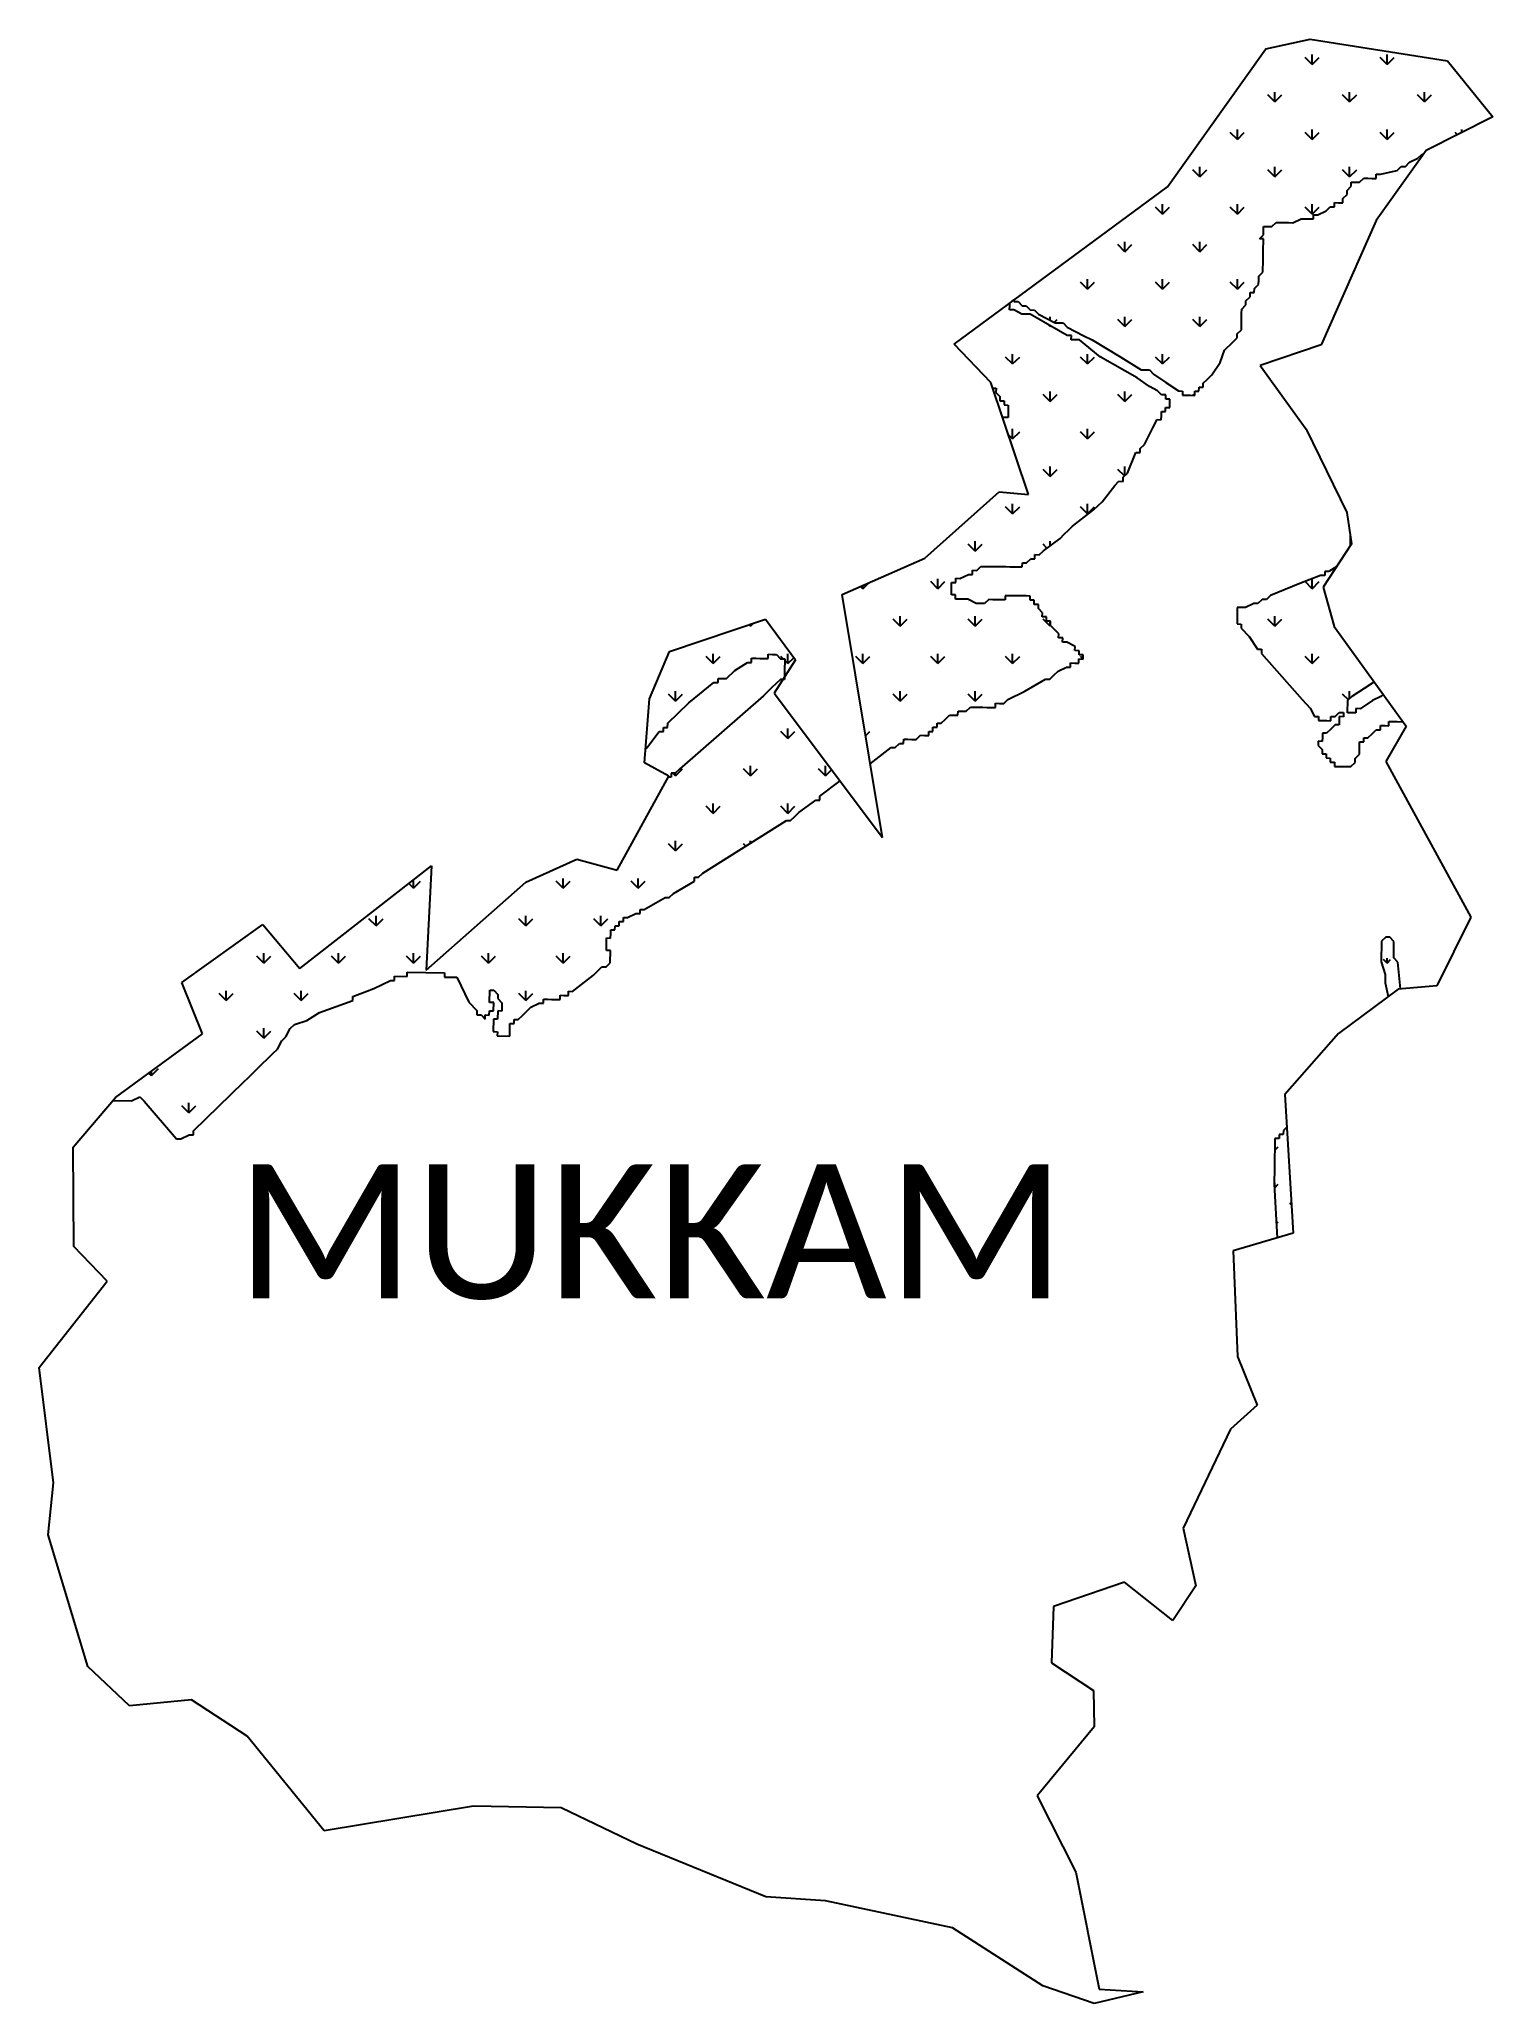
# Model space of a CAD drawing. Header units: metres. Extents: x 263948 to 265342, y 2153186 to 2155070.
import ezdxf

# ---------------------------------------------------------------- set-up
doc = ezdxf.new("R2010")
doc.units = ezdxf.units.M
for name, color, linetype in [('MANGROOVES', 112, 'Continuous'), ('village', 3, 'Continuous'), ('VILLAGE NAME', 250, 'Continuous')]:
    doc.layers.add(name, color=color, linetype=linetype)
doc.styles.add('MtXpl_Calibri', font='calibri.ttf')

msp = doc.modelspace()

# ---------------------------------------------------------------- linework, layer by layer
at = {"layer": 'MANGROOVES', "linetype": 'Continuous'}
for p, q in [((265169, 2155045.9), (265162.3, 2155052.7)), ((265169, 2155045.9), (265169, 2155055.5)), ((265169, 2155045.9), (265175.7, 2155052.7)), ((265240.8, 2155045.9), (265234.1, 2155052.7)), ((265240.8, 2155045.9), (265240.8, 2155055.5)), ((265240.8, 2155045.9), (265247.6, 2155052.7)), ((265133.1, 2155010), (265126.3, 2155016.8)), ((265133.1, 2155010), (265133.1, 2155019.5)), ((265133.1, 2155010), (265139.8, 2155016.8)), ((265204.9, 2155010), (265198.2, 2155016.8)), ((265204.9, 2155010), (265204.9, 2155019.5)), ((265204.9, 2155010), (265211.7, 2155016.8)), ((265276.8, 2155010), (265270, 2155016.8)), ((265276.8, 2155010), (265276.8, 2155019.5)), ((265276.8, 2155010), (265283.5, 2155016.8)), ((265097.2, 2154974.1), (265090.4, 2154980.8)), ((265097.2, 2154974.1), (265097.2, 2154983.6)), ((265097.2, 2154974.1), (265103.9, 2154980.8)), ((265169, 2154974.1), (265162.3, 2154980.8)), ((265169, 2154974.1), (265169, 2154983.6)), ((265169, 2154974.1), (265175.7, 2154980.8)), ((265240.8, 2154974.1), (265234.1, 2154980.8)), ((265240.8, 2154974.1), (265240.8, 2154983.6)), ((265240.8, 2154974.1), (265247.6, 2154980.8)), ((265308.2, 2154978.6), (265306, 2154980.8)), ((265312.7, 2154980.8), (265312.7, 2154983.6)), ((265061.2, 2154938.2), (265054.5, 2154944.9)), ((265061.2, 2154938.2), (265061.2, 2154947.7)), ((265061.2, 2154938.2), (265068, 2154944.9)), ((265133.1, 2154938.2), (265126.3, 2154944.9)), ((265133.1, 2154938.2), (265133.1, 2154947.7)), ((265133.1, 2154938.2), (265139.8, 2154944.9)), ((265204.9, 2154938.2), (265198.2, 2154944.9)), ((265204.9, 2154938.2), (265204.9, 2154947.7)), ((265204.9, 2154938.2), (265211.7, 2154944.9)), ((265025.3, 2154902.3), (265018.6, 2154909)), ((265025.3, 2154902.3), (265025.3, 2154911.8)), ((265025.3, 2154902.3), (265032.1, 2154909)), ((265097.2, 2154902.3), (265090.4, 2154909)), ((265097.2, 2154902.3), (265097.2, 2154911.8)), ((265097.2, 2154902.3), (265103.9, 2154909)), ((265169, 2154902.3), (265162.3, 2154909)), ((265169, 2154902.3), (265169, 2154911.8)), ((265169, 2154902.3), (265175.7, 2154909)), ((264989.4, 2154866.3), (264982.7, 2154873.1)), ((264989.4, 2154866.3), (264989.4, 2154875.9)), ((264989.4, 2154866.3), (264996.1, 2154873.1)), ((265061.2, 2154866.3), (265054.5, 2154873.1)), ((265061.2, 2154866.3), (265061.2, 2154875.9)), ((265061.2, 2154866.3), (265068, 2154873.1)), ((264953.5, 2154830.4), (264946.7, 2154837.2)), ((264953.5, 2154830.4), (264953.5, 2154839.9)), ((264953.5, 2154830.4), (264960.2, 2154837.2)), ((265025.3, 2154830.4), (265018.6, 2154837.2)), ((265025.3, 2154830.4), (265025.3, 2154839.9)), ((265025.3, 2154830.4), (265032.1, 2154837.2)), ((265097.2, 2154830.4), (265090.4, 2154837.2)), ((265097.2, 2154830.4), (265097.2, 2154839.9)), ((265097.2, 2154830.4), (265103.9, 2154837.2)), ((264917.6, 2154800.5), (264917.6, 2154804)), ((264989.4, 2154794.5), (264989.4, 2154804)), ((265061.2, 2154794.5), (265061.2, 2154804)), ((264917.6, 2154794.5), (264915.3, 2154796.7)), ((264917.6, 2154794.5), (264917.6, 2154795.4)), ((264917.6, 2154794.5), (264918.2, 2154795.1)), ((264921.5, 2154798.5), (264924.3, 2154801.2)), ((264989.4, 2154794.5), (264982.7, 2154801.2)), ((264989.4, 2154794.5), (264996.1, 2154801.2)), ((265061.2, 2154794.5), (265054.5, 2154801.2)), ((265061.2, 2154794.5), (265068, 2154801.2)), ((264881.6, 2154758.6), (264881.6, 2154768.1)), ((264953.5, 2154758.6), (264953.5, 2154768.1)), ((265025.3, 2154758.6), (265025.3, 2154768.1)), ((264881.6, 2154758.6), (264874.9, 2154765.3)), ((264881.6, 2154758.6), (264888.4, 2154765.3)), ((264953.5, 2154758.6), (264946.7, 2154765.3)), ((264953.5, 2154758.6), (264960.2, 2154765.3)), ((265025.3, 2154758.6), (265018.6, 2154765.3)), ((265025.3, 2154758.6), (265032.1, 2154765.3)), ((264917.6, 2154722.7), (264910.8, 2154729.4)), ((264917.6, 2154722.7), (264917.6, 2154732.2)), ((264917.6, 2154722.7), (264924.3, 2154729.4)), ((264989.4, 2154722.7), (264982.7, 2154729.4)), ((264989.4, 2154722.7), (264989.4, 2154732.2)), ((264989.4, 2154722.7), (264996.1, 2154729.4)), ((265055.4, 2154728.5), (265054.5, 2154729.4)), ((264881.6, 2154686.7), (264881.6, 2154696.3)), ((264881.6, 2154686.7), (264888.4, 2154693.5)), ((264953.5, 2154686.7), (264946.7, 2154693.5)), ((264953.5, 2154686.7), (264953.5, 2154696.3)), ((264953.5, 2154686.7), (264960.2, 2154693.5)), ((264881.6, 2154686.7), (264877.6, 2154690.8)), ((264917.6, 2154650.8), (264910.8, 2154657.5)), ((264917.6, 2154650.8), (264917.6, 2154660.3)), ((264917.6, 2154650.8), (264924.3, 2154657.5)), ((264989, 2154651.3), (264982.7, 2154657.5)), ((264989.4, 2154651.7), (264989.4, 2154660.3)), ((264881.6, 2154614.9), (264874.9, 2154621.6)), ((264881.6, 2154614.9), (264881.6, 2154624.4)), ((264881.6, 2154614.9), (264888.4, 2154621.6)), ((264953.5, 2154614.9), (264946.7, 2154621.6)), ((264953.5, 2154614.9), (264953.5, 2154624.4)), ((264953.5, 2154614.9), (264960.2, 2154621.6)), ((264845.7, 2154579), (264839, 2154585.7)), ((264845.7, 2154579), (264845.7, 2154588.5)), ((264845.7, 2154579), (264852.4, 2154585.7)), ((264914.5, 2154582), (264910.8, 2154585.7)), ((264917.6, 2154584.3), (264917.6, 2154588.5)), ((264738, 2154543), (264735.8, 2154545.2)), ((264738, 2154543), (264743.6, 2154548.7)), ((264738, 2154543), (264738, 2154546.2)), ((264809.8, 2154543), (264803.1, 2154549.8)), ((264809.8, 2154543), (264809.8, 2154552.6)), ((264809.8, 2154543), (264816.5, 2154549.8)), ((265169, 2154543), (265162.3, 2154549.8)), ((265169, 2154543), (265169, 2154552.6)), ((265169, 2154543), (265175.7, 2154549.8)), ((264630.2, 2154507.1), (264628.7, 2154508.6)), ((264630.2, 2154507.1), (264633.2, 2154510.1)), ((264630.2, 2154507.1), (264630.2, 2154509.1)), ((264773.9, 2154507.1), (264767.1, 2154513.9)), ((264773.9, 2154507.1), (264773.9, 2154516.7)), ((264773.9, 2154507.1), (264780.6, 2154513.9)), ((264845.7, 2154507.1), (264839, 2154513.9)), ((264845.7, 2154507.1), (264845.7, 2154516.7)), ((264845.7, 2154507.1), (264852.4, 2154513.9)), ((264917.6, 2154507.1), (264910.8, 2154513.9)), ((264917.6, 2154507.1), (264917.6, 2154511.9)), ((264917.6, 2154507.1), (264918.1, 2154507.7)), ((265133.1, 2154507.1), (265126.3, 2154513.9)), ((265133.1, 2154507.1), (265133.1, 2154516.7)), ((265133.1, 2154507.1), (265139.8, 2154513.9)), ((264594.3, 2154471.2), (264587.5, 2154477.9)), ((264594.3, 2154471.2), (264594.3, 2154480.7)), ((264594.3, 2154471.2), (264601, 2154477.9)), ((264661.4, 2154475.9), (264659.4, 2154477.9)), ((264666.1, 2154471.2), (264663, 2154474.3)), ((264666.1, 2154471.2), (264666.1, 2154480.7)), ((264666.1, 2154471.2), (264671.7, 2154476.8)), ((264738, 2154471.2), (264731.2, 2154477.9)), ((264738, 2154471.2), (264738, 2154480.7)), ((264738, 2154471.2), (264744.7, 2154477.9)), ((264809.8, 2154471.2), (264803.1, 2154477.9)), ((264809.8, 2154471.2), (264809.8, 2154480.7)), ((264809.8, 2154471.2), (264816.5, 2154477.9)), ((264881.6, 2154471.2), (264874.9, 2154477.9)), ((264881.6, 2154471.2), (264881.6, 2154480.7)), ((264881.6, 2154471.2), (264888.4, 2154477.9)), ((264949.1, 2154475.6), (264946.7, 2154477.9)), ((265169, 2154471.2), (265162.3, 2154477.9)), ((265169, 2154471.2), (265169, 2154480.7)), ((265169, 2154471.2), (265175.7, 2154477.9)), ((264558.3, 2154435.3), (264551.6, 2154442)), ((264558.3, 2154435.3), (264558.3, 2154444.8)), ((264558.3, 2154435.3), (264565.1, 2154442)), ((264773.9, 2154435.3), (264767.1, 2154442)), ((264773.9, 2154435.3), (264773.9, 2154444.8)), ((264773.9, 2154435.3), (264780.6, 2154442)), ((264845.7, 2154435.3), (264839, 2154442)), ((264845.7, 2154435.3), (264845.7, 2154444.8)), ((264845.7, 2154435.3), (264852.4, 2154442)), ((265203.7, 2154436.5), (265198.2, 2154442)), ((265204.9, 2154437.8), (265204.9, 2154444.8)), ((264666.1, 2154399.4), (264666.1, 2154408.9)), ((264666.1, 2154399.4), (264659.4, 2154406.1)), ((264666.1, 2154399.4), (264672.8, 2154406.1)), ((264740.7, 2154402.1), (264744.7, 2154406.1)), ((264630.2, 2154363.4), (264630.2, 2154373)), ((264702, 2154363.4), (264702, 2154373)), ((265204.9, 2154372.4), (265204.9, 2154373)), ((264558.3, 2154363.4), (264555.7, 2154366.1)), ((264558.3, 2154363.4), (264565.1, 2154370.2)), ((264558.3, 2154363.4), (264558.3, 2154366.4)), ((264630.2, 2154363.4), (264623.5, 2154370.2)), ((264630.2, 2154363.4), (264636.9, 2154370.2)), ((264702, 2154363.4), (264695.3, 2154370.2)), ((264702, 2154363.4), (264708, 2154369.4)), ((264594.3, 2154327.5), (264587.5, 2154334.3)), ((264594.3, 2154327.5), (264594.3, 2154337)), ((264594.3, 2154327.5), (264601, 2154334.3)), ((264666.1, 2154327.5), (264659.4, 2154334.3)), ((264666.1, 2154327.5), (264666.1, 2154337)), ((264666.1, 2154327.5), (264672.8, 2154334.3)), ((264558.3, 2154291.6), (264551.6, 2154298.3)), ((264558.3, 2154291.6), (264558.3, 2154301.1)), ((264558.3, 2154291.6), (264565.1, 2154298.3)), ((264625.6, 2154296.2), (264623.5, 2154298.3)), ((264630.2, 2154299), (264630.2, 2154301.1)), ((264306.9, 2154255.7), (264302.4, 2154260.2)), ((264306.9, 2154255.7), (264306.9, 2154263.7)), ((264306.9, 2154255.7), (264313.6, 2154262.4)), ((264450.6, 2154255.7), (264443.8, 2154262.4)), ((264450.6, 2154255.7), (264450.6, 2154265.2)), ((264450.6, 2154255.7), (264457.3, 2154262.4)), ((264522.4, 2154255.7), (264515.7, 2154262.4)), ((264522.4, 2154255.7), (264522.4, 2154265.2)), ((264522.4, 2154255.7), (264529.2, 2154262.4)), ((264271, 2154219.8), (264264.2, 2154226.5)), ((264271, 2154219.8), (264271, 2154229.3)), ((264271, 2154219.8), (264277.7, 2154226.5)), ((264414.7, 2154219.8), (264407.9, 2154226.5)), ((264414.7, 2154219.8), (264414.7, 2154229.3)), ((264414.7, 2154219.8), (264421.4, 2154226.5)), ((264486.5, 2154219.8), (264479.8, 2154226.5)), ((264486.5, 2154219.8), (264486.5, 2154229.3)), ((264486.5, 2154219.8), (264493.2, 2154226.5)), ((264163.2, 2154183.8), (264156.5, 2154190.6)), ((264163.2, 2154183.8), (264163.2, 2154193.4)), ((264163.2, 2154183.8), (264169.9, 2154190.6)), ((264235.1, 2154183.8), (264228.3, 2154190.6)), ((264235.1, 2154183.8), (264235.1, 2154193.4)), ((264235.1, 2154183.8), (264241.8, 2154190.6)), ((264306.9, 2154183.8), (264300.2, 2154190.6)), ((264306.9, 2154183.8), (264306.9, 2154193.4)), ((264306.9, 2154183.8), (264313.6, 2154190.6)), ((264378.7, 2154183.8), (264372, 2154190.6)), ((264378.7, 2154183.8), (264378.7, 2154193.4)), ((264378.7, 2154183.8), (264385.5, 2154190.6)), ((264450.6, 2154183.8), (264443.8, 2154190.6)), ((264450.6, 2154183.8), (264450.6, 2154193.4)), ((264450.6, 2154183.8), (264457.3, 2154190.6)), ((265240.8, 2154183.8), (265237.5, 2154187.2)), ((265240.8, 2154183.8), (265240.8, 2154188.6)), ((265240.8, 2154183.8), (265244.2, 2154187.2)), ((264127.3, 2154147.9), (264120.6, 2154154.7)), ((264127.3, 2154147.9), (264127.3, 2154157.4)), ((264127.3, 2154147.9), (264134, 2154154.7)), ((264199.1, 2154147.9), (264192.4, 2154154.7)), ((264199.1, 2154147.9), (264199.1, 2154157.4)), ((264199.1, 2154147.9), (264205.9, 2154154.7)), ((264414.7, 2154147.9), (264407.9, 2154154.7)), ((264414.7, 2154147.9), (264414.7, 2154157.4)), ((264414.7, 2154147.9), (264421.4, 2154154.7)), ((264163.2, 2154112), (264156.5, 2154118.7)), ((264163.2, 2154112), (264163.2, 2154121.5)), ((264163.2, 2154112), (264169.9, 2154118.7)), ((264384.9, 2154118.1), (264385.5, 2154118.7)), ((264055.5, 2154076.1), (264053.1, 2154078.4)), ((264055.5, 2154076.1), (264062.2, 2154082.8)), ((264055.5, 2154076.1), (264055.5, 2154080.1)), ((264091.4, 2154040.2), (264084.6, 2154046.9)), ((264091.4, 2154040.2), (264091.4, 2154049.7)), ((264091.4, 2154040.2), (264098.1, 2154046.9)), ((265133.1, 2154004.3), (265136.4, 2154007.6)), ((265133.1, 2153968.3), (265132.8, 2153968.6)), ((265133.1, 2153968.3), (265133.1, 2153973.1)), ((265133.1, 2153968.3), (265136.4, 2153971.7)), ((265149, 2153952.4), (265147.7, 2153953.7)), ((265134.6, 2153933.9), (265136.4, 2153935.8))]:
    msp.add_line(p, q, dxfattribs=at)
at = {"layer": 'MANGROOVES'}
for p, q in [((265262.5, 2154952.1), (265270.5, 2154955.9)), ((265270.5, 2154955.9), (265274.5, 2154959.9)), ((265274.5, 2154959.9), (265275.8, 2154959.8)), ((265214.5, 2154932.9), (265218.5, 2154936.8)), ((265218.5, 2154936.8), (265222.5, 2154936.8)), ((265222.5, 2154936.8), (265226.5, 2154936.7)), ((265226.5, 2154936.7), (265230.4, 2154936.7)), ((265230.4, 2154936.7), (265230.5, 2154940.6)), ((265230.5, 2154940.6), (265234.5, 2154940.6)), ((265234.5, 2154940.6), (265250.4, 2154944.3)), ((265250.4, 2154944.3), (265254.5, 2154948.2)), ((265254.5, 2154948.2), (265258.4, 2154948.2)), ((265258.4, 2154948.2), (265262.5, 2154952.1)), ((265198.3, 2154917.3), (265202.4, 2154921.2)), ((265198.3, 2154913.3), (265198.3, 2154917.3)), ((265202.4, 2154925.1), (265206.5, 2154929.1)), ((265202.4, 2154921.2), (265202.4, 2154925.1)), ((265206.5, 2154929.1), (265206.5, 2154933)), ((265206.5, 2154933), (265210.5, 2154933)), ((265210.5, 2154933), (265214.5, 2154932.9)), ((265170.2, 2154897.8), (265170.3, 2154901.8)), ((265170.3, 2154901.8), (265174.3, 2154901.7)), ((265174.3, 2154901.7), (265182.3, 2154905.6)), ((265182.3, 2154905.6), (265186.3, 2154909.5)), ((265186.3, 2154909.5), (265190.3, 2154909.4)), ((265190.3, 2154909.4), (265190.3, 2154913.4)), ((265190.3, 2154913.4), (265194.3, 2154913.3)), ((265194.3, 2154913.3), (265198.3, 2154913.3)), ((265118.3, 2154878.7), (265122.3, 2154882.6)), ((265122.3, 2154882.6), (265122.4, 2154886.6)), ((265122.4, 2154886.6), (265122.4, 2154890.5)), ((265122.4, 2154890.5), (265126.4, 2154890.5)), ((265126.4, 2154890.5), (265130.4, 2154890.4)), ((265130.4, 2154890.4), (265134.4, 2154894.3)), ((265134.4, 2154894.3), (265138.4, 2154894.3)), ((265138.4, 2154894.3), (265142.3, 2154894.2)), ((265142.3, 2154894.2), (265146.3, 2154894.2)), ((265146.3, 2154894.2), (265150.3, 2154894.1)), ((265150.3, 2154894.1), (265158.3, 2154898)), ((265158.3, 2154898), (265162.3, 2154897.9)), ((265162.3, 2154897.9), (265166.3, 2154897.8)), ((265166.3, 2154897.8), (265170.2, 2154897.8)), ((265122.2, 2154878.6), (265118.3, 2154878.7)), ((265121.9, 2154858.7), (265122, 2154862.7)), ((265122, 2154862.7), (265122.1, 2154866.7)), ((265122.1, 2154870.7), (265122.2, 2154874.6)), ((265122.1, 2154866.7), (265122.1, 2154870.7)), ((265122.2, 2154874.6), (265122.2, 2154878.6)), ((265117.7, 2154842.9), (265121.8, 2154846.8)), ((265117.7, 2154838.9), (265117.7, 2154842.9)), ((265121.8, 2154850.8), (265121.9, 2154854.8)), ((265121.8, 2154846.8), (265121.8, 2154850.8)), ((265121.9, 2154854.8), (265121.9, 2154858.7)), ((265105.5, 2154819.2), (265109.5, 2154823.1)), ((265109.5, 2154823.1), (265109.5, 2154827.1)), ((265109.5, 2154827.1), (265113.5, 2154827.1)), ((265113.5, 2154827.1), (265113.6, 2154831)), ((265113.6, 2154831), (265117.6, 2154834.9)), ((265117.6, 2154834.9), (265117.7, 2154838.9)), ((264878.7, 2154810.7), (264878.8, 2154814.6)), ((264882.7, 2154810.6), (264878.7, 2154810.7)), ((264878.8, 2154817), (264882.8, 2154820)), ((264878.8, 2154814.6), (264878.8, 2154817)), ((264890.6, 2154806.5), (264882.7, 2154810.6)), ((264882.8, 2154820), (264882.8, 2154818.6)), ((264882.8, 2154818.6), (264886.8, 2154818.5)), ((264886.8, 2154818.5), (264890.7, 2154814.5)), ((264898.5, 2154806.4), (264890.6, 2154806.5)), ((264890.7, 2154814.5), (264894.7, 2154814.4)), ((264894.7, 2154814.4), (264898.6, 2154810.4)), ((264934, 2154786), (264898.5, 2154806.4)), ((264898.6, 2154810.4), (264902.6, 2154810.3)), ((264902.6, 2154810.3), (264906.5, 2154806.3)), ((264906.5, 2154806.3), (264922.3, 2154798.1)), ((265101.2, 2154803.4), (265101.3, 2154807.4)), ((265101.3, 2154807.4), (265101.4, 2154811.3)), ((265101.4, 2154811.3), (265105.4, 2154815.2)), ((265105.4, 2154815.2), (265105.5, 2154819.2)), ((264922.3, 2154798.1), (264926.2, 2154798)), ((264926.2, 2154798), (264930.2, 2154798)), ((264930.2, 2154798), (264934.1, 2154793.9)), ((264938, 2154785.9), (264934, 2154786)), ((264934.1, 2154793.9), (264949.9, 2154785.7)), ((264937.9, 2154781.9), (264938, 2154785.9)), ((264949.9, 2154785.7), (264957.8, 2154781.7)), ((265097, 2154787.5), (265101.1, 2154791.5)), ((265097, 2154783.6), (265097, 2154787.5)), ((265101.1, 2154795.4), (265101.2, 2154799.4)), ((265101.1, 2154791.5), (265101.1, 2154795.4)), ((265101.2, 2154799.4), (265101.2, 2154803.4)), ((264941.9, 2154781.9), (264937.9, 2154781.9)), ((264945.9, 2154781.8), (264941.9, 2154781.9)), ((264965.5, 2154765.6), (264945.9, 2154781.8)), ((264957.8, 2154781.7), (264985.4, 2154765.3)), ((265080.7, 2154759.9), (265084.9, 2154771.8)), ((265084.9, 2154771.8), (265092.9, 2154779.6)), ((265092.9, 2154779.6), (265097, 2154783.6)), ((265001, 2154745.2), (264965.5, 2154765.6)), ((264985.4, 2154765.3), (265005.1, 2154753.1)), ((265005.1, 2154753.1), (265009.1, 2154753.1)), ((265009.1, 2154753.1), (265013, 2154753)), ((265013, 2154753), (265016.9, 2154749)), ((265016.9, 2154749), (265028.7, 2154740.8)), ((265068.6, 2154744.2), (265072.6, 2154748.1)), ((265072.6, 2154748.1), (265080.7, 2154759.9)), ((264862.5, 2154735.3), (264865.7, 2154735.3)), ((264865.7, 2154735.3), (264865.6, 2154731.3)), ((264865.6, 2154731.3), (264869.5, 2154727.3)), ((265012.8, 2154737.1), (265001, 2154745.2)), ((265020.7, 2154733), (265012.8, 2154737.1)), ((265024.6, 2154729), (265020.7, 2154733)), ((265028.6, 2154728.9), (265024.6, 2154729)), ((265028.5, 2154724.9), (265028.6, 2154728.9)), ((265028.7, 2154740.8), (265040.6, 2154732.7)), ((265040.6, 2154732.7), (265044.5, 2154732.6)), ((265044.5, 2154732.6), (265044.5, 2154728.7)), ((265044.5, 2154728.7), (265048.4, 2154728.6)), ((265048.4, 2154728.6), (265052.4, 2154728.6)), ((265056.4, 2154728.5), (265056.5, 2154732.5)), ((265056.5, 2154732.5), (265060.4, 2154732.4)), ((265060.4, 2154732.4), (265060.5, 2154736.4)), ((265060.5, 2154736.4), (265064.5, 2154736.3)), ((265064.5, 2154740.3), (265068.6, 2154744.2)), ((265064.5, 2154736.3), (265064.5, 2154740.3)), ((264869.5, 2154727.3), (264869.5, 2154723.3)), ((264869.5, 2154723.3), (264873.4, 2154723.3)), ((264873.4, 2154723.3), (264873.4, 2154719.3)), ((264873.4, 2154719.3), (264877.3, 2154719.2)), ((264877.3, 2154715.2), (264877.2, 2154711.3)), ((264877.2, 2154711.3), (264877.2, 2154707.3)), ((264877.3, 2154719.2), (264877.3, 2154715.2)), ((265024.3, 2154709.1), (265024.4, 2154713.1)), ((265024.4, 2154713.1), (265028.3, 2154713)), ((265028.3, 2154713), (265028.4, 2154717)), ((265028.4, 2154717), (265032.4, 2154716.9)), ((265032.5, 2154724.9), (265028.5, 2154724.9)), ((265032.4, 2154720.9), (265032.5, 2154724.9)), ((265032.4, 2154716.9), (265032.4, 2154720.9)), ((265052.4, 2154728.6), (265056.4, 2154728.5)), ((264873.2, 2154707.4), (264872, 2154707.4)), ((264877.2, 2154707.3), (264873.2, 2154707.4)), ((265008, 2154681.5), (265016.2, 2154697.3)), ((265016.2, 2154697.3), (265020.3, 2154705.2)), ((265020.3, 2154705.2), (265024.2, 2154705.1)), ((265024.2, 2154705.1), (265024.3, 2154709.1)), ((264991.7, 2154653.9), (264999.9, 2154673.7)), ((264999.9, 2154673.7), (265003.9, 2154673.6)), ((265003.9, 2154673.6), (265004, 2154677.6)), ((265004, 2154677.6), (265008, 2154681.5)), ((264987.6, 2154650), (264991.7, 2154653.9)), ((264967.4, 2154626.4), (264979.6, 2154642.2)), ((264979.6, 2154642.2), (264983.6, 2154646.1)), ((264983.6, 2154646.1), (264987.6, 2154646)), ((264987.6, 2154646), (264987.6, 2154650)), ((264939.2, 2154603), (264959.3, 2154618.6)), ((264959.3, 2154618.6), (264963.4, 2154622.5)), ((264963.4, 2154622.5), (264967.4, 2154626.4)), ((264931.2, 2154595.2), (264935.2, 2154599.1)), ((264935.2, 2154599.1), (264939.2, 2154603)), ((264907, 2154575.6), (264911.1, 2154579.5)), ((264911.1, 2154579.5), (264927.1, 2154591.2)), ((264927.1, 2154591.2), (264931.2, 2154595.2)), ((265205.4, 2154587.1), (265205.3, 2154583.8)), ((265205.5, 2154594.5), (265205.4, 2154591.1)), ((265205.4, 2154591.1), (265205.4, 2154587.1)), ((264843.1, 2154556.7), (264843.2, 2154560.7)), ((264843.2, 2154560.7), (264847.2, 2154560.6)), ((264847.2, 2154560.6), (264851.2, 2154564.5)), ((264851.2, 2154564.5), (264855.2, 2154564.5)), ((264855.2, 2154564.5), (264859.1, 2154564.4)), ((264859.1, 2154564.4), (264863.1, 2154564.4)), ((264863.1, 2154564.4), (264867.1, 2154564.3)), ((264867.1, 2154564.3), (264875, 2154564.2)), ((264875, 2154564.2), (264879, 2154564.1)), ((264879, 2154564.1), (264883, 2154564.1)), ((264883, 2154564.1), (264887, 2154564)), ((264887, 2154564), (264890.9, 2154563.9)), ((264890.9, 2154563.9), (264891, 2154567.9)), ((264891, 2154567.9), (264895, 2154567.9)), ((264895, 2154567.9), (264899, 2154571.8)), ((264899, 2154571.8), (264903, 2154571.7)), ((264903, 2154571.7), (264903, 2154575.7)), ((264903, 2154575.7), (264907, 2154575.6)), ((265185.1, 2154559.6), (265181.1, 2154559.6)), ((265181.1, 2154559.6), (265181.1, 2154555.7)), ((265192.6, 2154564.4), (265185.1, 2154559.6)), ((264823, 2154541.1), (264823.1, 2154545.1)), ((264823, 2154537.1), (264823, 2154541.1)), ((264823.1, 2154545.1), (264823.1, 2154549)), ((264823.1, 2154549), (264827.1, 2154549)), ((264827.1, 2154549), (264827.2, 2154553)), ((264827.2, 2154553), (264831.1, 2154552.9)), ((264831.1, 2154552.9), (264839.2, 2154556.8)), ((264839.2, 2154556.8), (264843.1, 2154556.7)), ((265157.1, 2154548.1), (265129.1, 2154536.5)), ((265177.1, 2154555.7), (265157.1, 2154548.1)), ((265181.1, 2154555.7), (265177.1, 2154555.7)), ((264826.9, 2154537.1), (264823, 2154537.1)), ((264826.9, 2154533.1), (264826.9, 2154537.1)), ((264830.9, 2154533), (264826.9, 2154533.1)), ((264834.8, 2154533), (264830.9, 2154533)), ((264838.8, 2154532.9), (264834.8, 2154533)), ((264846.7, 2154528.8), (264838.8, 2154532.9)), ((264850.7, 2154528.7), (264846.7, 2154528.8)), ((264854.6, 2154528.7), (264850.7, 2154528.7)), ((264858.7, 2154532.6), (264854.6, 2154528.7)), ((264862.7, 2154532.5), (264858.7, 2154532.6)), ((264866.6, 2154532.5), (264862.7, 2154532.5)), ((264870.6, 2154532.4), (264866.6, 2154532.5)), ((264874.6, 2154532.4), (264870.6, 2154532.4)), ((264878.6, 2154536.3), (264874.6, 2154536.3)), ((264874.6, 2154536.3), (264874.6, 2154532.4)), ((264882.6, 2154536.2), (264878.6, 2154536.3)), ((264886.6, 2154536.2), (264882.6, 2154536.2)), ((264890.5, 2154536.1), (264886.6, 2154536.2)), ((264894.5, 2154536.1), (264890.5, 2154536.1)), ((264898.5, 2154536), (264894.5, 2154536.1)), ((264898.4, 2154532), (264898.5, 2154536)), ((264902.4, 2154532), (264898.4, 2154532)), ((264902.3, 2154528), (264902.4, 2154532)), ((264906.3, 2154527.9), (264902.3, 2154528)), ((264906.3, 2154523.9), (264906.3, 2154527.9)), ((264910.2, 2154519.9), (264906.3, 2154523.9)), ((265101.1, 2154525), (265097.1, 2154525.1)), ((265097.1, 2154525.1), (265097.1, 2154521.1)), ((265105.1, 2154525), (265101.1, 2154525)), ((265113.1, 2154528.8), (265105.1, 2154525)), ((265117, 2154528.8), (265113.1, 2154528.8)), ((265121.1, 2154532.7), (265117, 2154528.8)), ((265125.1, 2154532.6), (265121.1, 2154532.7)), ((265129.1, 2154536.5), (265125.1, 2154532.6)), ((264910.1, 2154515.9), (264910.2, 2154519.9)), ((264914.1, 2154515.9), (264910.1, 2154515.9)), ((264914, 2154511.9), (264914.1, 2154515.9)), ((264918, 2154511.8), (264914, 2154511.9)), ((264917.9, 2154507.9), (264918, 2154511.8)), ((264921.9, 2154503.8), (264917.9, 2154507.9)), ((264925.8, 2154499.8), (264921.9, 2154503.8)), ((265097, 2154517.1), (265096.9, 2154513.2)), ((265096.9, 2154513.2), (265096.9, 2154509.2)), ((265096.9, 2154509.2), (265100.8, 2154509.1)), ((265097.1, 2154521.1), (265097, 2154517.1)), ((265100.8, 2154509.1), (265100.8, 2154505.2)), ((265100.8, 2154505.2), (265108.6, 2154497.1)), ((264925.7, 2154495.8), (264925.8, 2154499.8)), ((264929.7, 2154495.8), (264925.7, 2154495.8)), ((264929.6, 2154491.8), (264929.7, 2154495.8)), ((264933.6, 2154491.7), (264929.6, 2154491.8)), ((264941.5, 2154487.6), (264933.6, 2154491.7)), ((264941.4, 2154483.7), (264941.5, 2154487.6)), ((264945.4, 2154483.6), (264941.4, 2154483.7)), ((264945.4, 2154479.6), (264945.4, 2154483.6)), ((265108.6, 2154497.1), (265116.4, 2154485)), ((265116.4, 2154485), (265120.4, 2154485)), ((265120.4, 2154485), (265120.3, 2154481)), ((264615.1, 2154464.6), (264627.2, 2154472.4)), ((264627.2, 2154472.4), (264631.2, 2154472.4)), ((264631.2, 2154472.4), (264631.2, 2154476.3)), ((264631.2, 2154476.3), (264635.2, 2154476.3)), ((264635.2, 2154476.3), (264639.2, 2154476.2)), ((264639.2, 2154476.2), (264643.1, 2154476.2)), ((264643.1, 2154476.2), (264647.1, 2154476.1)), ((264647.1, 2154476.1), (264647.2, 2154480.1)), ((264647.2, 2154480.1), (264651.2, 2154480)), ((264651.2, 2154480), (264655.1, 2154480)), ((264655.1, 2154480), (264659, 2154475.9)), ((264659, 2154475.9), (264663, 2154475.9)), ((264662.9, 2154467.9), (264662.8, 2154463.9)), ((264663, 2154471.9), (264662.9, 2154467.9)), ((264663, 2154475.9), (264663, 2154471.9)), ((264925.2, 2154464), (264933.3, 2154467.9)), ((264933.3, 2154467.9), (264937.2, 2154467.8)), ((264937.2, 2154467.8), (264937.3, 2154471.8)), ((264937.3, 2154471.8), (264941.3, 2154471.7)), ((264941.3, 2154471.7), (264945.2, 2154471.7)), ((264945.2, 2154471.7), (264945.3, 2154475.7)), ((264945.3, 2154475.7), (264949.3, 2154475.6)), ((264949.3, 2154479.6), (264945.4, 2154479.6)), ((264949.3, 2154475.6), (264949.3, 2154479.6)), ((265120.3, 2154481), (265159.4, 2154436.7)), ((264570.9, 2154433.5), (264595.1, 2154453)), ((264595.1, 2154453), (264599.1, 2154453)), ((264599.1, 2154453), (264599.1, 2154456.9)), ((264599.1, 2154456.9), (264603.1, 2154456.9)), ((264603.1, 2154456.9), (264607.1, 2154456.8)), ((264607.1, 2154456.8), (264615.1, 2154464.6)), ((264650.7, 2154448.2), (264642.6, 2154440.4)), ((264654.7, 2154452.1), (264650.7, 2154448.2)), ((264658.8, 2154456), (264654.7, 2154452.1)), ((264662.7, 2154456), (264658.8, 2154456)), ((264662.8, 2154460), (264662.7, 2154456)), ((264662.8, 2154463.9), (264662.8, 2154460)), ((264893.2, 2154444.6), (264913.2, 2154456.2)), ((264913.2, 2154456.2), (264917.2, 2154456.2)), ((264917.2, 2154456.2), (264921.2, 2154460.1)), ((264921.2, 2154460.1), (264925.2, 2154464)), ((265207.2, 2154440), (265219.2, 2154447.7)), ((265219.2, 2154447.7), (265228.4, 2154453.6)), ((264550.8, 2154413.9), (264570.9, 2154433.5)), ((264642.6, 2154440.4), (264562.1, 2154370)), ((264837.2, 2154425.6), (264841.2, 2154429.5)), ((264841.2, 2154429.5), (264845.2, 2154429.4)), ((264845.2, 2154429.4), (264849.2, 2154429.4)), ((264849.2, 2154429.4), (264853.2, 2154429.3)), ((264853.2, 2154429.3), (264857.1, 2154429.2)), ((264857.1, 2154429.2), (264861.1, 2154429.2)), ((264861.1, 2154429.2), (264865.1, 2154429.1)), ((264865.1, 2154429.1), (264865.2, 2154433.1)), ((264865.2, 2154433.1), (264869.1, 2154433)), ((264869.1, 2154433), (264873.1, 2154433)), ((264873.1, 2154433), (264877.1, 2154436.9)), ((264877.1, 2154436.9), (264893.2, 2154444.6)), ((265159.4, 2154436.7), (265167.2, 2154428.6)), ((265167.2, 2154428.6), (265171.1, 2154420.6)), ((265203, 2154428.1), (265203.1, 2154432.1)), ((265203, 2154424.1), (265203, 2154428.1)), ((265203.1, 2154436), (265207.2, 2154440)), ((265203.1, 2154432.1), (265203.1, 2154436)), ((265211, 2154428), (265210.9, 2154424)), ((265214.9, 2154427.9), (265211, 2154428)), ((265227, 2154435.7), (265214.9, 2154427.9)), ((265235, 2154439.5), (265227, 2154435.7)), ((265237.1, 2154441.6), (265235, 2154439.5)), ((264546.7, 2154406), (264546.7, 2154410)), ((264546.7, 2154410), (264550.7, 2154409.9)), ((264550.7, 2154409.9), (264550.8, 2154413.9)), ((264805.1, 2154406.2), (264805.2, 2154410.1)), ((264805.2, 2154410.1), (264809.1, 2154410.1)), ((264809.1, 2154410.1), (264809.2, 2154414)), ((264809.2, 2154414), (264813.2, 2154414)), ((264813.2, 2154414), (264817.2, 2154417.9)), ((264817.2, 2154417.9), (264821.2, 2154421.8)), ((264821.2, 2154421.8), (264825.2, 2154421.8)), ((264825.2, 2154421.8), (264829.2, 2154421.7)), ((264829.2, 2154421.7), (264829.3, 2154425.7)), ((264829.3, 2154425.7), (264833.2, 2154425.6)), ((264833.2, 2154425.6), (264837.2, 2154425.6)), ((265171.1, 2154420.6), (265175.1, 2154420.5)), ((265175.1, 2154420.5), (265175, 2154416.6)), ((265175, 2154416.6), (265179, 2154416.5)), ((265179, 2154416.5), (265183, 2154416.5)), ((265186.8, 2154408.4), (265182.8, 2154404.5)), ((265183, 2154416.5), (265186.9, 2154416.4)), ((265190.9, 2154412.4), (265186.8, 2154408.4)), ((265186.9, 2154416.4), (265187, 2154420.4)), ((265187, 2154420.4), (265191, 2154420.3)), ((265194.8, 2154412.3), (265190.9, 2154412.4)), ((265191, 2154420.3), (265195, 2154424.2)), ((265194.9, 2154416.3), (265194.8, 2154412.3)), ((265198.9, 2154420.2), (265194.9, 2154420.3)), ((265194.9, 2154420.3), (265194.9, 2154416.3)), ((265195, 2154424.2), (265199, 2154424.2)), ((265199, 2154424.2), (265198.9, 2154420.2)), ((265206.9, 2154424.1), (265203, 2154424.1)), ((265210.9, 2154424), (265206.9, 2154424.1)), ((265234.5, 2154407.7), (265234.6, 2154411.7)), ((265234.6, 2154411.7), (265238.6, 2154411.7)), ((265238.6, 2154411.7), (265242.5, 2154411.6)), ((265242.5, 2154411.6), (265242.6, 2154415.6)), ((265242.6, 2154415.6), (265246.6, 2154415.5)), ((265246.6, 2154415.5), (265250.5, 2154415.5)), ((265250.5, 2154415.5), (265256, 2154415.4)), ((264529.5, 2154389.1), (264530.6, 2154390.3)), ((264530.6, 2154390.3), (264542.7, 2154406.1)), ((264542.7, 2154406.1), (264546.7, 2154406)), ((264745, 2154375.2), (264765.1, 2154390.8)), ((264765.1, 2154390.8), (264769.1, 2154390.8)), ((264769.1, 2154390.8), (264773.1, 2154394.7)), ((264773.1, 2154394.7), (264777.1, 2154394.6)), ((264777.1, 2154394.6), (264777.2, 2154398.6)), ((264777.2, 2154398.6), (264781.1, 2154398.6)), ((264781.1, 2154398.6), (264785.1, 2154398.5)), ((264785.1, 2154398.5), (264789.1, 2154398.4)), ((264789.1, 2154398.4), (264793.1, 2154402.4)), ((264793.1, 2154402.4), (264797.1, 2154402.3)), ((264797.1, 2154402.3), (264801.1, 2154402.2)), ((264801.1, 2154402.2), (264801.1, 2154406.2)), ((264801.1, 2154406.2), (264805.1, 2154406.2)), ((265178.7, 2154396.6), (265174.7, 2154396.7)), ((265174.7, 2154396.7), (265174.7, 2154392.7)), ((265174.7, 2154392.7), (265178.6, 2154388.7)), ((265178.8, 2154400.6), (265178.7, 2154396.6)), ((265182.8, 2154404.5), (265178.8, 2154404.6)), ((265178.8, 2154404.6), (265178.8, 2154400.6)), ((265214.4, 2154392.1), (265214.5, 2154396.1)), ((265214.4, 2154388.2), (265214.4, 2154392.1)), ((265214.5, 2154396.1), (265218.4, 2154396)), ((265218.4, 2154396), (265218.5, 2154400)), ((265218.5, 2154400), (265222.5, 2154400)), ((265222.5, 2154400), (265226.5, 2154403.9)), ((265226.5, 2154403.9), (265230.5, 2154407.8)), ((265230.5, 2154407.8), (265234.5, 2154407.7)), ((265178.6, 2154388.7), (265178.5, 2154384.7)), ((265178.5, 2154384.7), (265182.5, 2154384.7)), ((265182.5, 2154384.7), (265182.4, 2154380.7)), ((265182.4, 2154380.7), (265186.4, 2154380.6)), ((265186.4, 2154380.6), (265186.4, 2154376.6)), ((265186.4, 2154376.6), (265190.3, 2154376.6)), ((265190.3, 2154376.6), (265190.3, 2154372.6)), ((265190.3, 2154372.6), (265194.2, 2154372.5)), ((265194.2, 2154372.5), (265198.2, 2154372.5)), ((265198.2, 2154372.5), (265202.2, 2154372.4)), ((265202.2, 2154372.4), (265206.2, 2154372.4)), ((265206.2, 2154372.4), (265210.2, 2154376.3)), ((265210.2, 2154376.3), (265210.3, 2154380.3)), ((265210.3, 2154380.3), (265214.3, 2154384.2)), ((265214.3, 2154384.2), (265214.4, 2154388.2)), ((264554, 2154362.2), (264551.1, 2154362.2)), ((264558, 2154366.1), (264554, 2154366.1)), ((264554, 2154366.1), (264554, 2154362.2)), ((264562.1, 2154370), (264558, 2154366.1)), ((264696.8, 2154344.1), (264716.1, 2154358.7)), ((264676.7, 2154328.5), (264692.8, 2154340.2)), ((264692.8, 2154340.2), (264696.8, 2154340.2)), ((264696.8, 2154340.2), (264696.8, 2154344.1)), ((264584.4, 2154270.3), (264664.7, 2154320.8)), ((264664.7, 2154320.8), (264668.7, 2154320.7)), ((264668.7, 2154320.7), (264672.7, 2154324.6)), ((264672.7, 2154324.6), (264676.7, 2154328.5)), ((264556.3, 2154250.8), (264576.4, 2154262.4)), ((264576.4, 2154262.4), (264576.4, 2154266.4)), ((264576.4, 2154266.4), (264580.4, 2154266.3)), ((264580.4, 2154266.3), (264584.4, 2154270.3)), ((264528.2, 2154235.3), (264548.3, 2154246.9)), ((264548.3, 2154246.9), (264552.3, 2154246.9)), ((264552.3, 2154246.9), (264556.3, 2154250.8)), ((264500.1, 2154215.8), (264500.2, 2154219.8)), ((264500.2, 2154219.8), (264504.2, 2154219.8)), ((264504.2, 2154219.8), (264504.2, 2154223.7)), ((264504.2, 2154223.7), (264508.2, 2154223.7)), ((264508.2, 2154223.7), (264508.3, 2154227.6)), ((264508.3, 2154227.6), (264512.2, 2154227.6)), ((264512.2, 2154227.6), (264520.2, 2154231.4)), ((264520.2, 2154231.4), (264524.2, 2154231.4)), ((264524.2, 2154231.4), (264524.3, 2154235.4)), ((264524.3, 2154235.4), (264528.2, 2154235.3)), ((264491.9, 2154200.1), (264492, 2154204)), ((264492, 2154204), (264492.1, 2154208)), ((264492.1, 2154208), (264496, 2154207.9)), ((264496, 2154207.9), (264496.1, 2154211.9)), ((264496.1, 2154211.9), (264496.2, 2154215.9)), ((264496.2, 2154215.9), (264500.1, 2154215.8)), ((265235.5, 2154204.9), (265235.4, 2154201)), ((265235.4, 2154201), (265235.4, 2154197)), ((265239.5, 2154208.8), (265235.5, 2154204.9)), ((265243.5, 2154208.8), (265239.5, 2154208.8)), ((265247.4, 2154204.7), (265243.5, 2154208.8)), ((265247.4, 2154200.8), (265247.4, 2154204.7)), ((264491.6, 2154180.2), (264495.7, 2154184.1)), ((264491.9, 2154196.1), (264491.9, 2154200.1)), ((264495.9, 2154196), (264491.9, 2154196.1)), ((264495.7, 2154188.1), (264495.8, 2154192)), ((264495.7, 2154184.1), (264495.7, 2154188.1)), ((264495.8, 2154192), (264495.9, 2154196)), ((265235.3, 2154193), (265235.2, 2154185)), ((265235.2, 2154185), (265239, 2154173.1)), ((265235.4, 2154197), (265235.3, 2154193)), ((265247.2, 2154188.8), (265247.3, 2154196.8)), ((265251.1, 2154184.8), (265247.2, 2154188.8)), ((265247.3, 2154196.8), (265247.4, 2154200.8)), ((265253.6, 2154159.1), (265251.1, 2154184.8)), ((264268.7, 2154159.6), (264284.7, 2154167.3)), ((264284.7, 2154167.3), (264288.7, 2154167.3)), ((264288.7, 2154167.3), (264288.8, 2154171.3)), ((264288.8, 2154171.3), (264300.7, 2154171.1)), ((264300.7, 2154171.1), (264300.7, 2154175.1)), ((264300.7, 2154175.1), (264336.5, 2154174.5)), ((264336.5, 2154174.5), (264336.5, 2154170.5)), ((264336.5, 2154170.5), (264348.4, 2154170.4)), ((264348.4, 2154170.4), (264352.2, 2154162.4)), ((264459.5, 2154156.8), (264479.6, 2154172.4)), ((264479.6, 2154172.4), (264487.7, 2154180.2)), ((264487.7, 2154180.2), (264491.6, 2154180.2)), ((265239, 2154173.1), (265238.9, 2154165.1)), ((265238.9, 2154165.1), (265242, 2154151.9)), ((264216.7, 2154136.5), (264248.6, 2154148)), ((264248.6, 2154148), (264248.7, 2154152)), ((264248.7, 2154152), (264268.7, 2154159.6)), ((264352.2, 2154162.4), (264356.1, 2154154.4)), ((264356.1, 2154154.4), (264359.9, 2154146.3)), ((264359.9, 2154146.3), (264367.8, 2154138.3)), ((264379.8, 2154146), (264380, 2154158)), ((264383.8, 2154146), (264379.8, 2154146)), ((264380, 2154158), (264384, 2154157.9)), ((264383.7, 2154138), (264383.8, 2154146)), ((264384, 2154157.9), (264387.9, 2154153.9)), ((264387.9, 2154153.9), (264387.8, 2154149.9)), ((264387.8, 2154149.9), (264391.7, 2154145.9)), ((264391.7, 2154145.9), (264391.6, 2154137.9)), ((264419.5, 2154141.5), (264427.5, 2154145.3)), ((264427.5, 2154145.3), (264431.5, 2154145.3)), ((264431.5, 2154145.3), (264431.6, 2154149.3)), ((264431.6, 2154149.3), (264435.5, 2154149.2)), ((264435.5, 2154149.2), (264439.5, 2154149.1)), ((264439.5, 2154149.1), (264443.5, 2154149.1)), ((264443.5, 2154149.1), (264447.5, 2154149)), ((264447.5, 2154149), (264447.5, 2154153)), ((264447.5, 2154153), (264451.5, 2154152.9)), ((264451.5, 2154152.9), (264455.5, 2154152.9)), ((264455.5, 2154152.9), (264455.5, 2154156.9)), ((264455.5, 2154156.9), (264459.5, 2154156.8)), ((264192.6, 2154125), (264204.6, 2154128.8)), ((264204.6, 2154128.8), (264216.7, 2154136.5)), ((264367.8, 2154138.3), (264367.7, 2154134.3)), ((264367.7, 2154134.3), (264371.7, 2154134.2)), ((264371.7, 2154134.2), (264375.6, 2154130.2)), ((264375.6, 2154130.2), (264375.7, 2154134.2)), ((264375.7, 2154134.2), (264379.6, 2154134.1)), ((264379.6, 2154134.1), (264379.7, 2154138.1)), ((264379.7, 2154138.1), (264383.7, 2154138)), ((264383.6, 2154130.1), (264383.4, 2154118.2)), ((264387.5, 2154130), (264383.6, 2154130.1)), ((264387.7, 2154138), (264387.5, 2154130)), ((264391.6, 2154137.9), (264387.7, 2154138)), ((264399.2, 2154113.9), (264399.4, 2154125.9)), ((264399.4, 2154125.9), (264403.4, 2154125.8)), ((264403.4, 2154125.8), (264403.4, 2154129.8)), ((264403.4, 2154129.8), (264407.4, 2154129.7)), ((264407.4, 2154129.7), (264411.4, 2154133.6)), ((264411.4, 2154133.6), (264419.5, 2154141.5)), ((264176.4, 2154101.3), (264180.5, 2154109.2)), ((264180.5, 2154109.2), (264184.5, 2154113.2)), ((264184.5, 2154113.2), (264188.6, 2154121)), ((264188.6, 2154121), (264192.6, 2154125)), ((264383.4, 2154118.2), (264387.4, 2154118.1)), ((264387.4, 2154118.1), (264387.3, 2154114.1)), ((264387.3, 2154114.1), (264399.2, 2154113.9)), ((264156.2, 2154081.8), (264172.4, 2154097.4)), ((264172.4, 2154097.4), (264176.4, 2154101.3)), ((264095.7, 2154023), (264144.1, 2154070)), ((264144.1, 2154070), (264148.2, 2154073.9)), ((264148.2, 2154073.9), (264152.2, 2154077.8)), ((264152.2, 2154077.8), (264156.2, 2154081.8)), ((264018.6, 2154052), (264036.5, 2154051.7)), ((264036.5, 2154051.7), (264044.5, 2154055.6)), ((264044.5, 2154055.6), (264048.4, 2154051.6)), ((264048.4, 2154051.6), (264079.7, 2154015.3)), ((264079.7, 2154015.3), (264083.7, 2154015.2)), ((264083.7, 2154015.2), (264091.7, 2154019.1)), ((264091.7, 2154019.1), (264095.7, 2154019)), ((264095.7, 2154019), (264095.7, 2154023)), ((265133.3, 2154015.6), (265133.2, 2154011.6)), ((265137.3, 2154015.5), (265133.3, 2154015.6)), ((265141.3, 2154019.4), (265137.3, 2154019.5)), ((265137.3, 2154019.5), (265137.3, 2154015.5)), ((265141.4, 2154023.4), (265141.3, 2154019.4)), ((265144.6, 2154026.5), (265141.4, 2154023.4)), ((265133, 2153995.7), (265132.9, 2153991.7)), ((265133.1, 2154003.6), (265133, 2153999.7)), ((265133, 2153999.7), (265133, 2153995.7)), ((265133.2, 2154007.6), (265133.1, 2154003.6)), ((265133.2, 2154011.6), (265133.2, 2154007.6)), ((265132.9, 2153987.7), (265132.6, 2153971.8)), ((265132.9, 2153991.7), (265132.9, 2153987.7)), ((265132.6, 2153971.8), (265135.3, 2153920.4))]:
    msp.add_line(p, q, dxfattribs=at)
at = {"layer": 'village'}
for p, q in [((265124.5, 2155060.9), (265167, 2155070.1)), ((265167, 2155070.1), (265298.8, 2155049.3)), ((265030.2, 2154928.6), (265124.5, 2155060.9)), ((265298.8, 2155049.3), (265342.2, 2154995.8)), ((265342.2, 2154995.8), (265278.4, 2154963.4)), ((265278.4, 2154963.4), (265230.3, 2154896.4)), ((264825.5, 2154777.7), (265030.2, 2154928.6)), ((265230.3, 2154896.4), (265177.5, 2154776.9)), ((264860.7, 2154740.7), (264825.5, 2154777.7)), ((265177.5, 2154776.9), (265119, 2154757.2)), ((265119, 2154757.2), (265163.3, 2154696.2)), ((264897, 2154633.3), (264860.7, 2154740.7)), ((265163.3, 2154696.2), (265202.3, 2154616.2)), ((264797.3, 2154572.2), (264868.7, 2154635.9)), ((264868.7, 2154635.9), (264897, 2154633.3)), ((265202.3, 2154616.2), (265206.7, 2154586)), ((265206.7, 2154586), (265179.5, 2154544.5)), ((264718.1, 2154537.5), (264797.3, 2154572.2)), ((265179.5, 2154544.5), (265190, 2154506.7)), ((264756.9, 2154304.5), (264718.1, 2154537.5)), ((264552.4, 2154482.8), (264644.5, 2154513.9)), ((264644.5, 2154513.9), (264673.2, 2154474.9)), ((265190, 2154506.7), (265259, 2154411.3)), ((264533.3, 2154437.4), (264552.4, 2154482.8)), ((264673.2, 2154474.9), (264652.8, 2154442.8)), ((264528.5, 2154375.9), (264533.3, 2154437.4)), ((264652.8, 2154442.8), (264756.9, 2154304.5)), ((265259, 2154411.3), (265239.7, 2154377.2)), ((264551.7, 2154363.3), (264528.5, 2154375.9)), ((265239.7, 2154377.2), (265321.1, 2154227.8)), ((264502.4, 2154272.9), (264551.7, 2154363.3)), ((264197.7, 2154178.8), (264324.1, 2154277.1)), ((264324.1, 2154277.1), (264319.1, 2154177.2)), ((264414.5, 2154261.5), (264463.5, 2154283.7)), ((264463.5, 2154283.7), (264502.4, 2154272.9)), ((264319.1, 2154177.2), (264414.5, 2154261.5)), ((264084.7, 2154165.2), (264162.4, 2154220.9)), ((264162.4, 2154220.9), (264197.7, 2154178.8)), ((265321.1, 2154227.8), (265288.7, 2154162)), ((264104.5, 2154116.1), (264084.7, 2154165.2)), ((265251.5, 2154158.9), (265194.4, 2154116.5)), ((265288.7, 2154162), (265251.5, 2154158.9)), ((264021.1, 2154054.9), (264104.5, 2154116.1)), ((265194.4, 2154116.5), (265142.7, 2154057.9)), ((263980.5, 2154007.2), (264021.1, 2154054.9)), ((265142.7, 2154057.9), (265150.7, 2153924.9)), ((263981, 2153911.9), (263980.5, 2154007.2)), ((265150.7, 2153924.9), (265093.2, 2153908)), ((264013.1, 2153878.8), (263981, 2153911.9)), ((265093.2, 2153908), (265097.3, 2153806.6)), ((263947.9, 2153795.9), (264013.1, 2153878.8)), ((265097.3, 2153806.6), (265116.2, 2153759.7)), ((263961.5, 2153685.3), (263947.9, 2153795.9)), ((265116.2, 2153759.7), (265090.6, 2153736.8)), ((265090.6, 2153736.8), (265045.3, 2153641.8)), ((263956.3, 2153635.3), (263961.5, 2153685.3)), ((265045.3, 2153641.8), (265057.5, 2153586.5)), ((263994.6, 2153509), (263956.3, 2153635.3)), ((264989.1, 2153590.1), (264920.7, 2153566.7)), ((265035.4, 2153553.4), (264989.1, 2153590.1)), ((265057.5, 2153586.5), (265035.4, 2153553.4)), ((264920.7, 2153566.7), (264918.9, 2153512.7)), ((264034.5, 2153471.3), (263994.6, 2153509)), ((264918.9, 2153512.7), (264959.3, 2153486)), ((264959.3, 2153486), (264960, 2153451.1)), ((264094, 2153477.1), (264034.5, 2153471.3)), ((264147.2, 2153442.2), (264094, 2153477.1)), ((264960, 2153451.1), (264905.2, 2153385)), ((264221.3, 2153351.6), (264147.2, 2153442.2)), ((264364.5, 2153375.3), (264221.3, 2153351.6)), ((264448.4, 2153373.7), (264364.5, 2153375.3)), ((264521.2, 2153338.7), (264448.4, 2153373.7)), ((264905.2, 2153385), (264942.2, 2153312)), ((264645, 2153288.3), (264521.2, 2153338.7)), ((264942.2, 2153312), (264964.5, 2153199.7)), ((264702.1, 2153284.3), (264645, 2153288.3)), ((264824, 2153258.3), (264702.1, 2153284.3)), ((264910.7, 2153202.7), (264824, 2153258.3)), ((264960, 2153185.7), (264910.7, 2153202.7)), ((265006.8, 2153197.2), (264960, 2153185.7)), ((264964.5, 2153199.7), (265006.8, 2153197.2))]:
    msp.add_line(p, q, dxfattribs=at)

# ---------------------------------------------------------------- texts
at = {"layer": 'VILLAGE NAME', "style": 'MtXpl_Calibri'}
msp.add_text('MUKKAM', height=128.65, dxfattribs=at).set_placement((264136.5, 2153862.2))

doc.saveas('drawing.dxf')
